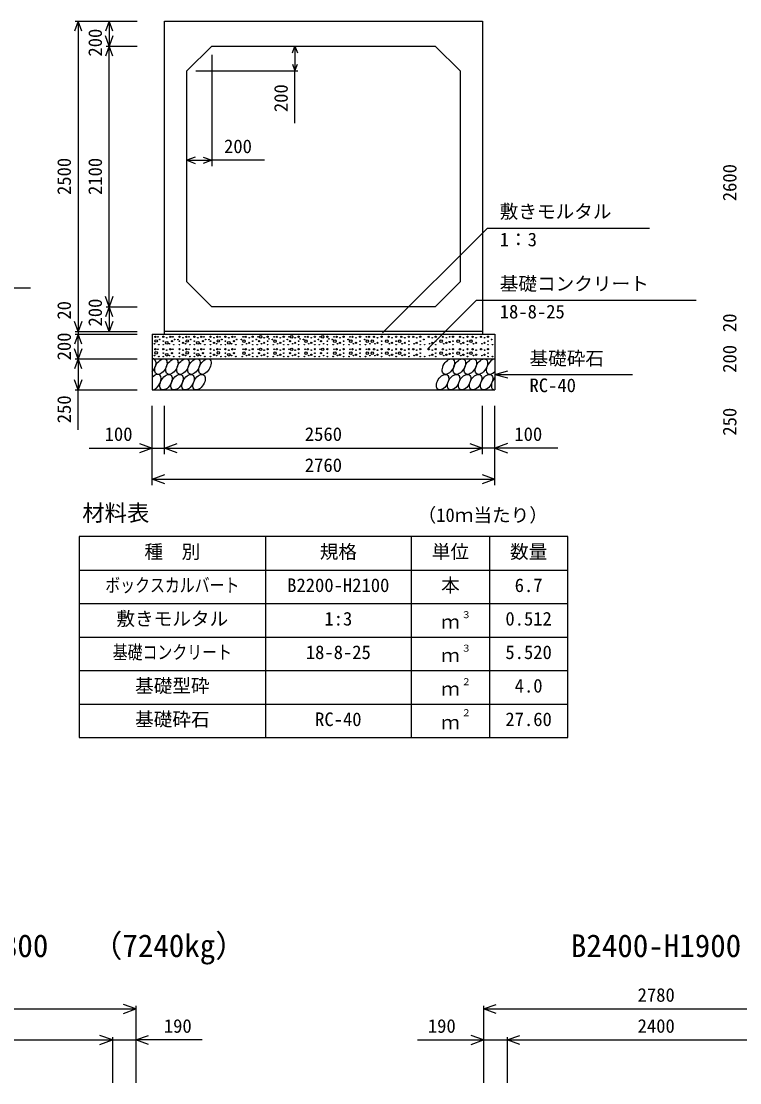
# Model space of a CAD drawing. Units: millimetres, scale not verified. Extents: x -100800 to 100800, y -35640 to 35640.
# Drawn here: x 75645 to 81432, y 17928 to 26480 of the extents above; entities that cross this region are included whole.
import ezdxf
from ezdxf.enums import TextEntityAlignment as Align

# ---------------------------------------------------------------- set-up
doc = ezdxf.new("R2010")
doc.units = ezdxf.units.MM
doc.header["$LTSCALE"] = 120
for name, color, linetype, lineweight in [('0-0_DIM', 7, 'Continuous', 25), ('0-2_HATCH', 6, 'Continuous', 25), ('0-3_HYO', 3, 'Continuous', 25), ('0-4_HYO2', 4, 'Continuous', 25), ('0-5_OUTLINE', 3, 'Continuous', 25), ('0-7_TXT', 7, 'Continuous', 25)]:
    doc.layers.add(name, color=color, linetype=linetype, lineweight=lineweight)
doc.styles.add('ＭＳ ゴシック', font='')
doc.styles.get('ＭＳ ゴシック').set_extended_font_data('MS Gothic')

msp = doc.modelspace()

# ---------------------------------------------------------------- linework, layer by layer
at = {"layer": '0-0_DIM'}
for p, q in [((76079, 26480.3), (76579.1, 26480.3)), ((76103, 26480.3), (76103, 23980.3)), ((76353, 26480.3), (76353, 26280.3)), ((76329, 26280.3), (76579.1, 26280.3)), ((76353, 24180.3), (76353, 26280.3)), ((77849.5, 26280.3), (77849.5, 26080.3)), ((77179.1, 26208.3), (77179.1, 25311.7)), ((77051.1, 26080.3), (77873.5, 26080.3)), ((77849.5, 25659.5), (77849.5, 26080.3)), ((76979.1, 25359.7), (77179.1, 25359.7)), ((77603.2, 25359.7), (77179.1, 25359.7)), ((79399, 24814.2), (78554.9, 23970.2)), ((79399, 24814.2), (80704.7, 24814.2)), ((73951.3, 24333.1), (75720.3, 24333.1)), ((79311.3, 24233.1), (78918.5, 23840.3)), ((79311.3, 24233.1), (81080.3, 24233.1)), ((76329, 24180.3), (76579.1, 24180.3)), ((76353, 24180.3), (76353, 23980.3)), ((76079, 23980.3), (76579.1, 23980.3)), ((76079, 23960.3), (76579.1, 23960.3)), ((76103, 23980.3), (76103, 23960.3)), ((76103, 23760.3), (76103, 23960.3)), ((76079, 23760.3), (76579.1, 23760.3)), ((76103, 23760.3), (76103, 23510.3)), ((79459.1, 23635.3), (79563.4, 23663.3)), ((79459.1, 23635.3), (80568, 23635.3)), ((79459.1, 23635.3), (79563.4, 23607.3)), ((76079, 23510.3), (76579.1, 23510.3)), ((76103, 23188.2), (76103, 23510.3)), ((76699.1, 22743.1), (76699.1, 23382.7)), ((76799.1, 22993.1), (76799.1, 23382.7)), ((79359.1, 22993.1), (79359.1, 23382.7)), ((79459.1, 22743.1), (79459.1, 23382.7)), ((76191.1, 23041.1), (76699.1, 23041.1)), ((76699.1, 23041.1), (76799.1, 23041.1)), ((76799.1, 23041.1), (79359.1, 23041.1)), ((76699.1, 22791.1), (79459.1, 22791.1)), ((73789.1, 18522.6), (76569.1, 18522.6)), ((76569.1, 18546.6), (76569.1, 17928)), ((79369.1, 18546.6), (79369.1, 17928)), ((79369.1, 18522.6), (82149.1, 18522.6)), ((76379.1, 18296.6), (76379.1, 17928)), ((77101.8, 18272.6), (76569.1, 18272.6)), ((78836.4, 18272.6), (79369.1, 18272.6)), ((79559.1, 18296.6), (79559.1, 17928))]:
    msp.add_line(p, q, dxfattribs=at)
for points in [[(76132.6, 26399.1), (76103, 26480.3), (76073.5, 26399.1)], [(76382.6, 26399.1), (76353, 26480.3), (76323.5, 26399.1)], [(76382.6, 26361.5), (76353, 26280.3), (76323.5, 26361.5)], [(76382.6, 26199.1), (76353, 26280.3), (76323.5, 26199.1)], [(77829.8, 26226.2), (77849.5, 26280.3), (77869.2, 26226.2)], [(77829.8, 26134.4), (77849.5, 26080.3), (77869.2, 26134.4)], [(77046.8, 25384.3), (76979.1, 25359.7), (77046.8, 25335)], [(77111.4, 25384.3), (77179.1, 25359.7), (77111.4, 25335)], [(76382.6, 24261.5), (76353, 24180.3), (76323.5, 24261.5)], [(76382.6, 24099.1), (76353, 24180.3), (76323.5, 24099.1)], [(76132.6, 24061.5), (76103, 23980.3), (76073.5, 24061.5)], [(76382.6, 24061.5), (76353, 23980.3), (76323.5, 24061.5)], [(76132.6, 23879.1), (76103, 23960.3), (76073.5, 23879.1)], [(76132.6, 23841.5), (76103, 23760.3), (76073.5, 23841.5)], [(76132.6, 23679.1), (76103, 23760.3), (76073.5, 23679.1)], [(76132.6, 23591.5), (76103, 23510.3), (76073.5, 23591.5)], [(76597.6, 23078), (76699.1, 23041.1), (76597.6, 23004.1)], [(76900.6, 23004.1), (76799.1, 23041.1), (76900.6, 23078)], [(79257.6, 23078), (79359.1, 23041.1), (79257.6, 23004.1)], [(79967.1, 23041.1), (79459.1, 23041.1), (79359.1, 23041.1)], [(79560.6, 23078), (79459.1, 23041.1), (79560.6, 23004.1)], [(76800.6, 22754.1), (76699.1, 22791.1), (76800.6, 22828)], [(79357.6, 22828), (79459.1, 22791.1), (79357.6, 22754.1)], [(76467.6, 18485.7), (76569.1, 18522.6), (76467.6, 18559.6)], [(79470.6, 18485.7), (79369.1, 18522.6), (79470.6, 18559.6)], [(76277.6, 18235.7), (76379.1, 18272.6), (76277.6, 18309.6)], [(76670.6, 18235.7), (76569.1, 18272.6), (76670.6, 18309.6)], [(79267.6, 18235.7), (79369.1, 18272.6), (79267.6, 18309.6)], [(79660.6, 18235.7), (79559.1, 18272.6), (79660.6, 18309.6)], [(73789.1, 18272.6), (73979.1, 18272.6), (76379.1, 18272.6), (76569.1, 18272.6)], [(79369.1, 18272.6), (79559.1, 18272.6), (81959.1, 18272.6), (82149.1, 18272.6)]]:
    msp.add_lwpolyline(points, dxfattribs=at)
at = {"layer": '0-2_HATCH'}
for centre, radius in [((77573.1, 23937.5), 10), ((77823.1, 23937.5), 10), ((78073.1, 23937.5), 10), ((76718.1, 23882.3), 2.5), ((76725.1, 23937.5), 5), ((76731.7, 23904.5), 10), ((76746.2, 23937.5), 2.5), ((76753.2, 23874.4), 2.5), ((76760.2, 23916.5), 2.5), ((76789.1, 23938.4), 5), ((76789.1, 23902.5), 2.5), ((76789.1, 23874.4), 2.5), ((76817.1, 23889.3), 10), ((76817.1, 23930.5), 2.5), ((76838.1, 23882.3), 2.5), ((76845.1, 23937.5), 5), ((76859.2, 23902.5), 5), ((76866.2, 23937.5), 2.5), ((76873.2, 23874.4), 2.5), ((76880.2, 23916.5), 2.5), ((76906.7, 23915.6), 2.5), ((76919.1, 23938.4), 5), ((76919.1, 23902.5), 2.5), ((76919.1, 23874.4), 2.5), ((76947.1, 23889.3), 5), ((76947.1, 23930.5), 2.5), ((76968.1, 23882.3), 2.5), ((76975.1, 23937.5), 5), ((76981.7, 23904.5), 10), ((76996.2, 23937.5), 2.5), ((77003.2, 23874.4), 2.5), ((77010.2, 23916.5), 2.5), ((77039.1, 23938.4), 5), ((77039.1, 23902.5), 2.5), ((77039.1, 23874.4), 2.5), ((77067.1, 23889.3), 10), ((77067.1, 23930.5), 2.5), ((77088.1, 23882.3), 2.5), ((77095.1, 23937.5), 5), ((77109.2, 23902.5), 5), ((77116.2, 23937.5), 2.5), ((77123.2, 23874.4), 2.5), ((77130.2, 23916.5), 2.5), ((77156.7, 23915.6), 2.5), ((77169.1, 23938.4), 5), ((77169.1, 23902.5), 2.5), ((77169.1, 23874.4), 2.5), ((77197.1, 23889.3), 5), ((77197.1, 23930.5), 2.5), ((77218.1, 23882.3), 2.5), ((77225.1, 23937.5), 5), ((77231.7, 23904.5), 10), ((77246.2, 23937.5), 2.5), ((77253.2, 23874.4), 2.5), ((77260.2, 23916.5), 2.5), ((77289.1, 23938.4), 5), ((77289.1, 23902.5), 2.5), ((77289.1, 23874.4), 2.5), ((77317.1, 23889.3), 10), ((77317.1, 23930.5), 2.5), ((77338.1, 23882.3), 2.5), ((77345.1, 23937.5), 5), ((77359.2, 23902.5), 5), ((77366.2, 23937.5), 2.5), ((77373.2, 23874.4), 2.5), ((77380.2, 23916.5), 2.5), ((77418, 23916.5), 2.5), ((77425, 23874.4), 2.5), ((77439, 23902.5), 10), ((77432, 23937.5), 2.5), ((77453.1, 23937.5), 5), ((77460.1, 23882.3), 2.5), ((77481.1, 23889.3), 5), ((77481.1, 23930.5), 2.5), ((77509.1, 23938.4), 5), ((77509.1, 23902.5), 2.5), ((77509.1, 23874.4), 2.5), ((77538, 23916.5), 2.5), ((77545, 23874.4), 2.5), ((77552, 23937.5), 2.5), ((77559, 23902.5), 5), ((77580.1, 23882.3), 2.5), ((77601.1, 23889.3), 5), ((77601.1, 23930.5), 2.5), ((77629.1, 23938.4), 5), ((77629.1, 23902.5), 2.5), ((77629.1, 23874.4), 2.5), ((77640.5, 23920.8), 2.5), ((77668, 23916.5), 2.5), ((77675, 23874.4), 2.5), ((77689, 23902.5), 10), ((77682, 23937.5), 2.5), ((77703.1, 23937.5), 5), ((77710.1, 23882.3), 2.5), ((77731.1, 23889.3), 5), ((77731.1, 23930.5), 2.5), ((77759.1, 23938.4), 5), ((77759.1, 23902.5), 2.5), ((77759.1, 23874.4), 2.5), ((77788, 23916.5), 2.5), ((77795, 23874.4), 2.5), ((77802, 23937.5), 2.5), ((77809, 23902.5), 5), ((77830.1, 23882.3), 2.5), ((77851.1, 23889.3), 5), ((77851.1, 23930.5), 2.5), ((77879.1, 23938.4), 5), ((77879.1, 23902.5), 2.5), ((77879.1, 23874.4), 2.5), ((77890.5, 23920.8), 2.5), ((77918, 23916.5), 2.5), ((77925, 23874.4), 2.5), ((77939, 23902.5), 10), ((77932, 23937.5), 2.5), ((77953.1, 23937.5), 5), ((77960.1, 23882.3), 2.5), ((77981.1, 23889.3), 5), ((77981.1, 23930.5), 2.5), ((78009.1, 23938.4), 5), ((78009.1, 23902.5), 2.5), ((78009.1, 23874.4), 2.5), ((78038, 23916.5), 2.5), ((78045, 23874.4), 2.5), ((78052, 23937.5), 2.5), ((78059, 23902.5), 5), ((78080.1, 23882.3), 2.5), ((78111, 23938.4), 5), ((78111, 23902.5), 2.5), ((78111, 23874.4), 2.5), ((78122.3, 23920.8), 2.5), ((78149.8, 23916.5), 2.5), ((78156.8, 23874.4), 2.5), ((78170.9, 23902.5), 10), ((78163.9, 23937.5), 2.5), ((78184.9, 23937.5), 5), ((78191.9, 23882.3), 2.5), ((78212.9, 23889.3), 5), ((78212.9, 23930.5), 2.5), ((78241, 23938.4), 5), ((78241, 23902.5), 2.5), ((78241, 23874.4), 2.5), ((78277.9, 23916.5), 2.5), ((78284.9, 23874.4), 2.5), ((78298.9, 23902.5), 10), ((78291.9, 23937.5), 2.5), ((78312.9, 23937.5), 5), ((78320, 23882.3), 2.5), ((78341, 23889.3), 5), ((78341, 23930.5), 2.5), ((78373.9, 23938.4), 5), ((78373.9, 23902.5), 2.5), ((78373.9, 23874.4), 2.5), ((78410.8, 23916.5), 2.5), ((78417.8, 23874.4), 2.5), ((78431.9, 23902.5), 10), ((78424.8, 23937.5), 2.5), ((78445.9, 23937.5), 5), ((78452.9, 23882.3), 2.5), ((78472.5, 23902.5), 10), ((78486.5, 23937.5), 5), ((78493.6, 23882.3), 2.5), ((78514.6, 23889.3), 5), ((78514.6, 23930.5), 2.5), ((78547.5, 23938.4), 5), ((78547.5, 23902.5), 2.5), ((78547.5, 23874.4), 2.5), ((78589.4, 23902.5), 10), ((78603.4, 23937.5), 5), ((78610.4, 23882.3), 2.5), ((78631.4, 23889.3), 5), ((78631.4, 23930.5), 2.5), ((78664.3, 23938.4), 5), ((78664.3, 23902.5), 2.5), ((78664.3, 23874.4), 2.5), ((78692.1, 23902.5), 10), ((78706.1, 23937.5), 5), ((78713.1, 23882.3), 2.5), ((78734.1, 23889.3), 5), ((78734.1, 23930.5), 2.5), ((78767, 23938.4), 5), ((78767, 23902.5), 2.5), ((78767, 23874.4), 2.5), ((78802.3, 23937.5), 5), ((78809.3, 23882.3), 2.5), ((78830.3, 23889.3), 5), ((78830.3, 23930.5), 2.5), ((78858.4, 23938.4), 5), ((78858.4, 23902.5), 2.5), ((78858.4, 23874.4), 2.5), ((78887.2, 23916.5), 2.5), ((78894.2, 23874.4), 2.5), ((78927.1, 23937.5), 5), ((78934.1, 23882.3), 2.5), ((78955.1, 23889.3), 5), ((78955.1, 23930.5), 2.5), ((78983.2, 23938.4), 5), ((78983.2, 23902.5), 2.5), ((78983.2, 23874.4), 2.5), ((79026.5, 23902.5), 10), ((79040.5, 23937.5), 5), ((79047.5, 23882.3), 2.5), ((79068.6, 23889.3), 5), ((79068.6, 23930.5), 2.5), ((79094.7, 23896.3), 5), ((79094.7, 23937.5), 2.5), ((79122, 23938.4), 5), ((79122, 23902.5), 2.5), ((79122, 23874.4), 2.5), ((79163.9, 23902.5), 10), ((79177.9, 23937.5), 5), ((79185, 23882.3), 2.5), ((79206, 23889.3), 5), ((79206, 23930.5), 2.5), ((79238.9, 23938.4), 5), ((79238.9, 23902.5), 2.5), ((79238.9, 23874.4), 2.5), ((79266.6, 23902.5), 10), ((79280.6, 23937.5), 5), ((79287.6, 23882.3), 2.5), ((79308.7, 23889.3), 5), ((79308.7, 23930.5), 2.5), ((79348.4, 23937.5), 5), ((79355.4, 23882.3), 2.5), ((79376.4, 23889.3), 5), ((79376.4, 23930.5), 2.5), ((79404.5, 23938.4), 5), ((79404.5, 23902.5), 2.5), ((79404.5, 23874.4), 2.5), ((79433.4, 23916.5), 2.5), ((79440.4, 23874.4), 2.5), ((76718.1, 23786.2), 2.5), ((76725.1, 23837.5), 5), ((76731.7, 23808.4), 10), ((76746.2, 23837.5), 2.5), ((76753.2, 23778.4), 2.5), ((76789.1, 23838.4), 5), ((76789.1, 23806.4), 2.5), ((76789.1, 23778.4), 2.5), ((76817.1, 23793.2), 10), ((76817.1, 23830.5), 2.5), ((76838.1, 23786.2), 2.5), ((76845.1, 23837.5), 5), ((76859.2, 23806.4), 5), ((76866.2, 23837.5), 2.5), ((76873.2, 23778.4), 2.5), ((76919.1, 23838.4), 5), ((76919.1, 23806.4), 2.5), ((76919.1, 23778.4), 2.5), ((76947.1, 23793.2), 5), ((76947.1, 23830.5), 2.5), ((76968.1, 23786.2), 2.5), ((76975.1, 23837.5), 5), ((76981.7, 23808.4), 10), ((76996.2, 23837.5), 2.5), ((77003.2, 23778.4), 2.5), ((77039.1, 23838.4), 5), ((77039.1, 23806.4), 2.5), ((77039.1, 23778.4), 2.5), ((77067.1, 23793.2), 10), ((77067.1, 23830.5), 2.5), ((77088.1, 23786.2), 2.5), ((77095.1, 23837.5), 5), ((77109.2, 23806.4), 5), ((77116.2, 23837.5), 2.5), ((77123.2, 23778.4), 2.5), ((77169.1, 23838.4), 5), ((77169.1, 23806.4), 2.5), ((77169.1, 23778.4), 2.5), ((77197.1, 23793.2), 5), ((77197.1, 23830.5), 2.5), ((77218.1, 23786.2), 2.5), ((77225.1, 23837.5), 5), ((77231.7, 23808.4), 10), ((77246.2, 23837.5), 2.5), ((77253.2, 23778.4), 2.5), ((77289.1, 23838.4), 5), ((77289.1, 23806.4), 2.5), ((77289.1, 23778.4), 2.5), ((77317.1, 23793.2), 10), ((77317.1, 23830.5), 2.5), ((77338.1, 23786.2), 2.5), ((77345.1, 23837.5), 5), ((77359.2, 23806.4), 5), ((77366.2, 23837.5), 2.5), ((77373.2, 23778.4), 2.5), ((77425, 23778.4), 2.5), ((77439, 23806.4), 10), ((77432, 23837.5), 2.5), ((77453.1, 23837.5), 5), ((77460.1, 23786.2), 2.5), ((77481.1, 23793.2), 5), ((77481.1, 23830.5), 2.5), ((77509.1, 23838.4), 5), ((77509.1, 23806.4), 2.5), ((77509.1, 23778.4), 2.5), ((77545, 23778.4), 2.5), ((77552, 23837.5), 2.5), ((77559, 23806.4), 5), ((77573.1, 23837.5), 10), ((77580.1, 23786.2), 2.5), ((77601.1, 23793.2), 5), ((77601.1, 23830.5), 2.5), ((77629.1, 23838.4), 5), ((77629.1, 23806.4), 2.5), ((77629.1, 23778.4), 2.5), ((77675, 23778.4), 2.5), ((77689, 23806.4), 10), ((77682, 23837.5), 2.5), ((77703.1, 23837.5), 5), ((77710.1, 23786.2), 2.5), ((77731.1, 23793.2), 5), ((77731.1, 23830.5), 2.5), ((77759.1, 23838.4), 5), ((77759.1, 23806.4), 2.5), ((77759.1, 23778.4), 2.5), ((77795, 23778.4), 2.5), ((77802, 23837.5), 2.5), ((77809, 23806.4), 5), ((77823.1, 23837.5), 10), ((77830.1, 23786.2), 2.5), ((77851.1, 23793.2), 5), ((77851.1, 23830.5), 2.5), ((77879.1, 23838.4), 5), ((77879.1, 23806.4), 2.5), ((77879.1, 23778.4), 2.5), ((77925, 23778.4), 2.5), ((77939, 23806.4), 10), ((77932, 23837.5), 2.5), ((77953.1, 23837.5), 5), ((77960.1, 23786.2), 2.5), ((77981.1, 23793.2), 5), ((77981.1, 23830.5), 2.5), ((78009.1, 23838.4), 5), ((78009.1, 23806.4), 2.5), ((78009.1, 23778.4), 2.5), ((78045, 23778.4), 2.5), ((78052, 23837.5), 2.5), ((78059, 23806.4), 5), ((78073.1, 23837.5), 10), ((78080.1, 23786.2), 2.5), ((78111, 23838.4), 5), ((78111, 23806.4), 2.5), ((78111, 23778.4), 2.5), ((78156.8, 23778.4), 2.5), ((78170.9, 23806.4), 10), ((78163.9, 23837.5), 2.5), ((78184.9, 23837.5), 5), ((78191.9, 23786.2), 2.5), ((78212.9, 23793.2), 5), ((78212.9, 23830.5), 2.5), ((78241, 23838.4), 5), ((78241, 23806.4), 2.5), ((78241, 23778.4), 2.5), ((78284.9, 23778.4), 2.5), ((78298.9, 23806.4), 10), ((78291.9, 23837.5), 2.5), ((78312.9, 23837.5), 5), ((78320, 23786.2), 2.5), ((78341, 23793.2), 5), ((78341, 23830.5), 2.5), ((78373.9, 23838.4), 5), ((78373.9, 23806.4), 2.5), ((78373.9, 23778.4), 2.5), ((78417.8, 23778.4), 2.5), ((78431.9, 23806.4), 10), ((78424.8, 23837.5), 2.5), ((78445.9, 23837.5), 5), ((78452.9, 23786.2), 2.5), ((78472.5, 23806.4), 10), ((78486.5, 23837.5), 5), ((78493.6, 23786.2), 2.5), ((78514.6, 23793.2), 5), ((78514.6, 23830.5), 2.5), ((78547.5, 23838.4), 5), ((78547.5, 23806.4), 2.5), ((78547.5, 23778.4), 2.5), ((78589.4, 23806.4), 10), ((78603.4, 23837.5), 5), ((78610.4, 23786.2), 2.5), ((78631.4, 23793.2), 5), ((78631.4, 23830.5), 2.5), ((78664.3, 23838.4), 5), ((78664.3, 23806.4), 2.5), ((78664.3, 23778.4), 2.5), ((78692.1, 23806.4), 10), ((78706.1, 23837.5), 5), ((78713.1, 23786.2), 2.5), ((78734.1, 23793.2), 5), ((78734.1, 23830.5), 2.5), ((78767, 23838.4), 5), ((78767, 23806.4), 2.5), ((78767, 23778.4), 2.5), ((78802.3, 23837.5), 5), ((78809.3, 23786.2), 2.5), ((78830.3, 23793.2), 5), ((78830.3, 23830.5), 2.5), ((78858.4, 23838.4), 5), ((78858.4, 23806.4), 2.5), ((78858.4, 23778.4), 2.5), ((78894.2, 23778.4), 2.5), ((78927.1, 23837.5), 5), ((78934.1, 23786.2), 2.5), ((78955.1, 23793.2), 5), ((78955.1, 23830.5), 2.5), ((78983.2, 23838.4), 5), ((78983.2, 23806.4), 2.5), ((78983.2, 23778.4), 2.5), ((79026.5, 23806.4), 10), ((79040.5, 23837.5), 5), ((79047.5, 23786.2), 2.5), ((79068.6, 23793.2), 5), ((79068.6, 23830.5), 2.5), ((79094.7, 23800.2), 5), ((79094.7, 23837.5), 2.5), ((79122, 23838.4), 5), ((79122, 23806.4), 2.5), ((79122, 23778.4), 2.5), ((79163.9, 23806.4), 10), ((79177.9, 23837.5), 5), ((79185, 23786.2), 2.5), ((79206, 23793.2), 5), ((79206, 23830.5), 2.5), ((79238.9, 23838.4), 5), ((79238.9, 23806.4), 2.5), ((79238.9, 23778.4), 2.5), ((79266.6, 23806.4), 10), ((79280.6, 23837.5), 5), ((79287.6, 23786.2), 2.5), ((79308.7, 23793.2), 5), ((79308.7, 23830.5), 2.5), ((79348.4, 23837.5), 5), ((79355.4, 23786.2), 2.5), ((79376.4, 23793.2), 5), ((79376.4, 23830.5), 2.5), ((79404.5, 23838.4), 5), ((79404.5, 23806.4), 2.5), ((79404.5, 23778.4), 2.5), ((79440.4, 23778.4), 2.5)]:
    msp.add_circle(centre, radius, dxfattribs=at)
for centre, start_param, end_param in [((76680.8, 23697.8), 4.335544, 6.724593), ((79439.8, 23697.8), 0.419949, 4.357003), ((76722.3, 23572.8), 3.496422, 7.58605), ((79481.4, 23572.8), 1.28053, 3.496422)]:
    msp.add_ellipse(centre, major_axis=(36.4, 58.9), ratio=0.5792, start_param=start_param, end_param=end_param, dxfattribs=at)
for centre in [(76769.5, 23697.8), (76858.2, 23697.8), (76946.9, 23697.8), (77035.6, 23697.8), (77124.3, 23697.8), (79085, 23697.8), (79173.7, 23697.8), (79262.4, 23697.8), (79351.1, 23697.8), (76811, 23572.8), (76899.7, 23572.8), (76988.4, 23572.8), (77077.1, 23572.8), (79037.9, 23572.8), (79126.6, 23572.8), (79215.3, 23572.8), (79304, 23572.8), (79392.7, 23572.8)]:
    msp.add_ellipse(centre, major_axis=(36.4, 58.9), ratio=0.5792, dxfattribs=at)
at = {"layer": '0-3_HYO'}
for p, q in [((77611.6, 22328.6), (77611.6, 20708.6)), ((78786.6, 22328.6), (78786.6, 20708.6)), ((79416.6, 22328.6), (79416.6, 20708.6)), ((76111.6, 22058.6), (80046.6, 22058.6))]:
    msp.add_line(p, q, dxfattribs=at)
msp.add_lwpolyline([(76111.6, 20708.6), (80046.6, 20708.6), (80046.6, 22328.6), (76111.6, 22328.6)], close=True, dxfattribs=at)
at = {"layer": '0-4_HYO2'}
for p, q in [((76111.6, 21788.6), (80046.6, 21788.6)), ((76111.6, 21518.6), (80046.6, 21518.6)), ((76111.6, 21248.6), (80046.6, 21248.6)), ((76111.6, 20978.6), (80046.6, 20978.6))]:
    msp.add_line(p, q, dxfattribs=at)
at = {"layer": '0-5_OUTLINE'}
for p, q in [((76799.1, 23960.3), (76799.1, 26480.3)), ((76979.1, 26080.3), (77179.1, 26280.3)), ((77179.1, 26280.3), (78979.1, 26280.3)), ((78979.1, 26280.3), (79179.1, 26080.3)), ((76979.1, 24380.3), (76979.1, 26080.3)), ((79179.1, 26080.3), (79179.1, 24380.3)), ((77179.1, 24180.3), (76979.1, 24380.3)), ((79179.1, 24380.3), (78979.1, 24180.3)), ((78979.1, 24180.3), (77179.1, 24180.3)), ((76699.1, 23960.3), (76699.1, 23510.3)), ((76699.1, 23960.3), (79459.1, 23960.3)), ((79359.1, 23980.3), (76799.1, 23980.3)), ((79459.1, 23960.3), (79459.1, 23510.3)), ((76699.1, 23760.3), (79459.1, 23760.3)), ((76699.1, 23510.3), (79459.1, 23510.3))]:
    msp.add_line(p, q, dxfattribs=at)
msp.add_lwpolyline([(76799.1, 26480.3), (79359.1, 26480.3), (79359.1, 23960.3)], dxfattribs=at)

# ---------------------------------------------------------------- texts
at = {"layer": '0-0_DIM', "style": 'ＭＳ ゴシック'}
for s, p in [('200', (76328, 26195.6)), ('200', (77824.5, 25748)), ('2500', (76078, 25080.3)), ('2100', (76328, 25080.3)), ('2600', (81438, 25030.3)), ('20', (76078, 24076.2)), ('200', (76328, 24021.1)), ('20', (81438, 23976.2)), ('200', (76078, 23747.8)), ('200', (81438, 23647.8)), ('250', (76078, 23241.5)), ('250', (81438, 23141.5))]:
    msp.add_text(s, height=110, rotation=90, dxfattribs=at).set_placement(p, align=Align.BOTTOM_LEFT)
for s, p in [('200', (77278.3, 25384.7)), ('敷きモルタル', (79498.6, 24859.2)), ('1：3', (79498.6, 24634)), ('基礎コンクリート', (79498.6, 24278)), ('18-8-25', (79498.6, 24052.9)), ('基礎砕石', (79738.3, 23676.5)), ('RC-40', (79738.3, 23458.9)), ('100', (76316.7, 23066.1)), ('100', (76316.7, 23066.1)), ('2560', (77929.1, 23066.1)), ('100', (79616.5, 23066.1)), ('2760', (77929.1, 22816.1)), ('2780', (80609.1, 18547.6)), ('190', (76793.4, 18297.6)), ('190', (78919.8, 18297.6)), ('2400', (80609.1, 18297.6))]:
    msp.add_text(s, height=110, dxfattribs=at).set_placement(p, align=Align.BOTTOM_LEFT)
at = {"layer": '0-7_TXT', "style": 'ＭＳ ゴシック'}
for s, height, p in [('材料表', 132, (76136.6, 22413.6)), ('（10ｍ当たり）', 110, (78836.6, 22413.6)), ('種\u3000別', 110, (76636.6, 22118.6)), ('規格', 110, (78049.1, 22118.6)), ('単位', 110, (78951.6, 22118.6)), ('数量', 110, (79581.6, 22118.6)), ('B2200-H2100', 110, (77786.6, 21848.6)), ('本', 110, (79026.6, 21848.6)), ('6.7', 110, (79619.1, 21848.6)), ('敷きモルタル', 110, (76411.6, 21578.6)), ('３', 55, (79190.5, 21654.5)), ('1:3', 110, (78086.6, 21578.6)), ('ｍ', 110, (79026.6, 21553.6)), ('0.512', 110, (79544.1, 21578.6)), ('18-8-25', 110, (77936.6, 21308.6)), ('ｍ', 110, (79026.6, 21283.6)), ('３', 55, (79190.5, 21384.5)), ('5.520', 110, (79544.1, 21308.6)), ('基礎型砕', 110, (76561.6, 21038.6)), ('ｍ', 110, (79026.6, 21013.6)), ('２', 55, (79190.5, 21114.5)), ('4.0', 110, (79619.1, 21038.6)), ('基礎砕石', 110, (76561.6, 20768.6)), ('RC-40', 110, (78011.6, 20768.6)), ('２', 55, (79190.5, 20864.5)), ('27.60', 110, (79544.1, 20768.6)), ('ｍ', 110, (79026.6, 20743.6)), ('B2400-H1800', 183.3, (74491.6, 18885.3)), ('（7240kg）', 183.3, (76209.3, 18885.3)), ('B2400-H1900', 183.3, (80071.6, 18885.3))]:
    msp.add_text(s, height=height, dxfattribs=at).set_placement(p, align=Align.BOTTOM_LEFT)
at = {"layer": '0-7_TXT', "style": 'ＭＳ ゴシック', "width": 0.8}
for s, p in [('ボックスカルバート', (76321.6, 21848.6)), ('基礎コンクリート', (76381.6, 21308.6))]:
    msp.add_text(s, height=110, dxfattribs=at).set_placement(p, align=Align.BOTTOM_LEFT)

doc.saveas('drawing.dxf')
